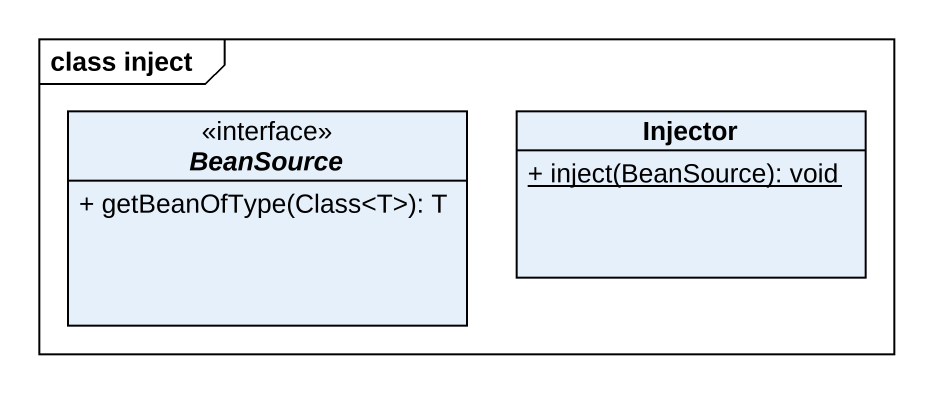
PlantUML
@startuml
mainframe class inject
hide circle
hide empty members
skinparam classAttributeIconSize 0
interface BeanSource <<interface>> {
  + getBeanOfType(Class<T>): T
}
class Injector {
  {static} + inject(BeanSource): void
}
@enduml
